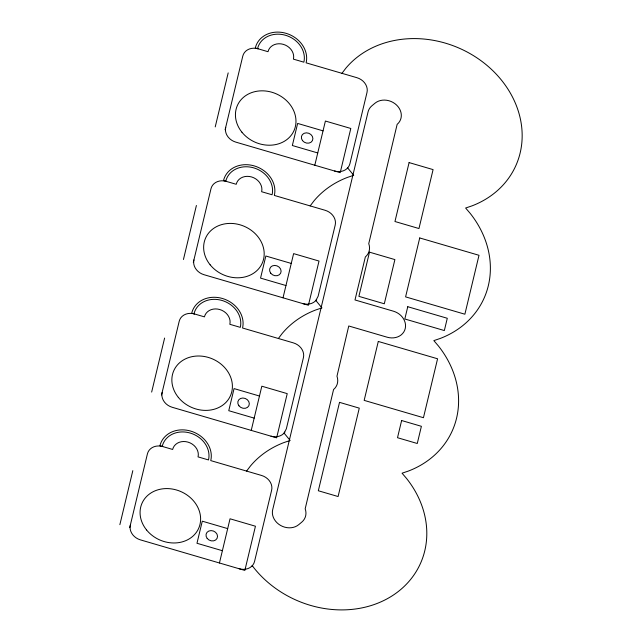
<?xml version="1.0" encoding="UTF-8"?>
<svg xmlns="http://www.w3.org/2000/svg" width="642" height="642" viewBox="0 0 642 642"><rect width="100%" height="100%" fill="white"/><g stroke="black" fill="none" stroke-linecap="round" stroke-linejoin="round"><path stroke-width="0.96" d="M119.869 524.666L132.822 470.65M151.656 392.077L164.609 338.061M183.443 259.496L196.396 205.48M215.23 126.907L228.183 72.891M129.748 527.555L147.411 453.902A13.281 11.307 23.9 0 1 162.763 446.567M161.535 394.974L179.198 321.313A13.281 11.307 23.9 0 1 194.55 313.978M193.322 262.385L210.985 188.724A13.281 11.307 23.9 0 1 226.337 181.389M225.109 129.796L242.772 56.143A13.281 11.307 23.9 0 1 258.124 48.808M219.444 562.986L230.037 518.792L255.444 526.223L244.851 570.417L140.397 539.866A13.281 11.307 23.9 0 1 130.342 525.1M251.231 430.397L261.824 386.203L287.231 393.634L276.638 437.828L172.184 407.277A13.281 11.307 23.9 0 1 162.129 392.519M283.018 297.816L293.611 253.622L319.018 261.053L308.425 305.247L203.971 274.696A13.281 11.307 23.9 0 1 193.916 259.93M314.805 165.227L325.398 121.033L350.805 128.464L340.212 172.658L235.758 142.107A13.281 11.307 23.9 0 1 225.703 127.341M289.213 440.781L272.681 509.724A15.641 13.322 23.9 0 0 280.562 525.429A15.641 13.322 23.9 0 0 298.739 524.658L301.78 522.123A15.641 13.322 23.9 0 0 305.183 508.801L333.567 389.534A15.641 13.322 23.9 0 0 336.97 376.212L348.758 325.984L387.15 337.21A15.641 13.322 23.9 0 0 405.23 328.576A15.641 13.322 23.9 0 0 393.394 311.185L354.994 299.958L365.354 256.944A15.641 13.322 23.9 0 0 368.757 243.623L397.141 124.363A15.641 13.322 23.9 0 0 396.547 105.031A15.641 13.322 23.9 0 0 374.944 103.25L371.903 105.794A15.641 13.322 23.9 0 0 368.043 111.973L353.052 174.512M289.47 439.682L321 308.192M321.257 307.101L352.787 175.611M278.379 338.495L282.159 333.511A98.86 84.206 23.9 0 1 315.567 310.03L321.931 307.879L315.856 300.496L318.127 296.259L335.204 225.053A13.281 11.307 23.9 0 0 325.149 210.295L274.335 195.433A26.563 22.622 23.9 0 0 254.224 165.901A26.563 22.622 23.9 0 0 223.512 180.571L236.216 184.286A13.281 11.307 23.9 0 1 251.576 176.951A13.281 11.307 23.9 0 1 261.631 191.717L272.072 194.767A24.195 20.608 23.9 0 0 253.75 167.867A24.195 20.608 23.9 0 0 225.775 181.229M246.592 471.084L250.372 466.092A98.86 84.206 23.9 0 1 283.78 442.619L290.144 440.468L284.069 433.077L286.34 428.848L303.417 357.642A13.281 11.307 23.9 0 0 293.362 342.876L242.548 328.014A26.563 22.622 23.9 0 0 222.437 298.49A26.563 22.622 23.9 0 0 191.725 313.152L204.429 316.867A13.281 11.307 23.9 0 1 219.781 309.532A13.281 11.307 23.9 0 1 229.836 324.298L240.285 327.356A24.195 20.608 23.9 0 0 221.963 300.448A24.195 20.608 23.9 0 0 193.988 313.818M341.953 73.324L345.741 68.333A98.86 84.206 23.9 0 1 497.109 75.082A98.86 84.206 23.9 0 1 471.99 205.873L465.627 208.024L470.193 213.369A98.86 84.206 23.9 0 1 440.203 338.462L433.84 340.613L438.406 345.958A98.86 84.206 23.9 0 1 408.416 471.051L402.053 473.194L406.619 478.547A98.86 84.206 23.9 0 1 389.309 597.582A98.86 84.206 23.9 0 1 253.791 567.705L252.282 565.666L251.969 566.043M310.166 205.913L313.946 200.922A98.86 84.206 23.9 0 1 347.354 177.441L353.718 175.298L347.643 167.907L347.33 168.284M323.046 130.856L297.639 123.425L292.343 145.517L317.75 152.948M291.259 263.437L265.852 256.006L260.548 278.106L285.963 285.538M259.472 396.026L234.065 388.595L228.761 410.695L254.176 418.127M227.685 528.615L202.278 521.184L196.974 543.276L222.389 550.708M162.201 446.399A24.195 20.608 23.9 0 1 190.176 433.037A24.195 20.608 23.9 0 1 208.498 459.945L198.049 456.887A13.281 11.307 23.9 0 0 187.994 442.121A13.281 11.307 23.9 0 0 172.642 449.456L159.938 445.741A26.563 22.622 23.9 0 1 190.65 431.071A26.563 22.622 23.9 0 1 210.753 460.603L261.575 475.465A13.281 11.307 23.9 0 1 271.63 490.231L254.553 561.429A13.281 11.307 23.9 0 1 239.201 568.764M284.904 432.082A13.281 11.307 23.9 0 1 270.988 436.183M316.691 299.493A13.281 11.307 23.9 0 1 302.775 303.594M257.562 48.64A24.195 20.608 23.9 0 1 285.538 35.278A24.195 20.608 23.9 0 1 303.859 62.186L293.418 59.128A13.281 11.307 23.9 0 0 283.363 44.362A13.281 11.307 23.9 0 0 268.003 51.697L255.299 47.981A26.563 22.622 23.9 0 1 286.011 33.312A26.563 22.622 23.9 0 1 306.122 62.844L356.936 77.706A13.281 11.307 23.9 0 1 366.991 92.472L349.922 163.678A13.281 11.307 23.9 0 1 334.562 171.005M369.487 252.162L358.894 296.355L384.301 303.786L394.894 259.593L369.487 252.162M339.522 402.357L318.328 490.753L338.093 496.531L359.279 408.143L339.522 402.357M409.09 162.587L394.958 221.514L418.961 228.536L433.085 169.608L409.09 162.587M378.29 341.448L364.166 400.375L423.447 417.709L437.579 358.782L378.29 341.448M419.724 237.949L405.592 296.877L464.88 314.219L479.004 255.291L419.724 237.949M407.766 306.715L404.821 318.986L444.344 330.55L447.289 318.272L407.766 306.715M401.627 420.526L397.51 437.716L417.268 443.494L421.393 426.304L401.627 420.526M207.157 538.381A5.898 5.024 23.9 0 0 217.076 538.357A5.898 5.024 23.9 0 0 211.066 530.597A5.898 5.024 23.9 0 0 207.157 538.381M146.553 529.955A30.985 26.394 23.9 0 0 198.458 528.799A30.985 26.394 23.9 0 0 166.005 488.586A30.985 26.394 23.9 0 0 146.553 529.955M238.944 405.8A5.898 5.024 23.9 0 0 248.863 405.768A5.898 5.024 23.9 0 0 242.853 398.016A5.898 5.024 23.9 0 0 238.944 405.8M178.34 397.374A30.985 26.394 23.9 0 0 230.245 396.21A30.985 26.394 23.9 0 0 197.792 356.005A30.985 26.394 23.9 0 0 178.34 397.374M270.731 273.211A5.898 5.024 23.9 0 0 280.65 273.187A5.898 5.024 23.9 0 0 274.64 265.427A5.898 5.024 23.9 0 0 270.731 273.211M210.127 264.785A30.985 26.394 23.9 0 0 262.032 263.621A30.985 26.394 23.9 0 0 229.579 223.416A30.985 26.394 23.9 0 0 210.127 264.785M302.518 140.622A5.898 5.024 23.9 0 0 312.437 140.598A5.898 5.024 23.9 0 0 306.427 132.838A5.898 5.024 23.9 0 0 302.518 140.622M241.914 132.196A30.985 26.394 23.9 0 0 293.819 131.04A30.985 26.394 23.9 0 0 261.366 90.835A30.985 26.394 23.9 0 0 241.914 132.196"/></g></svg>
